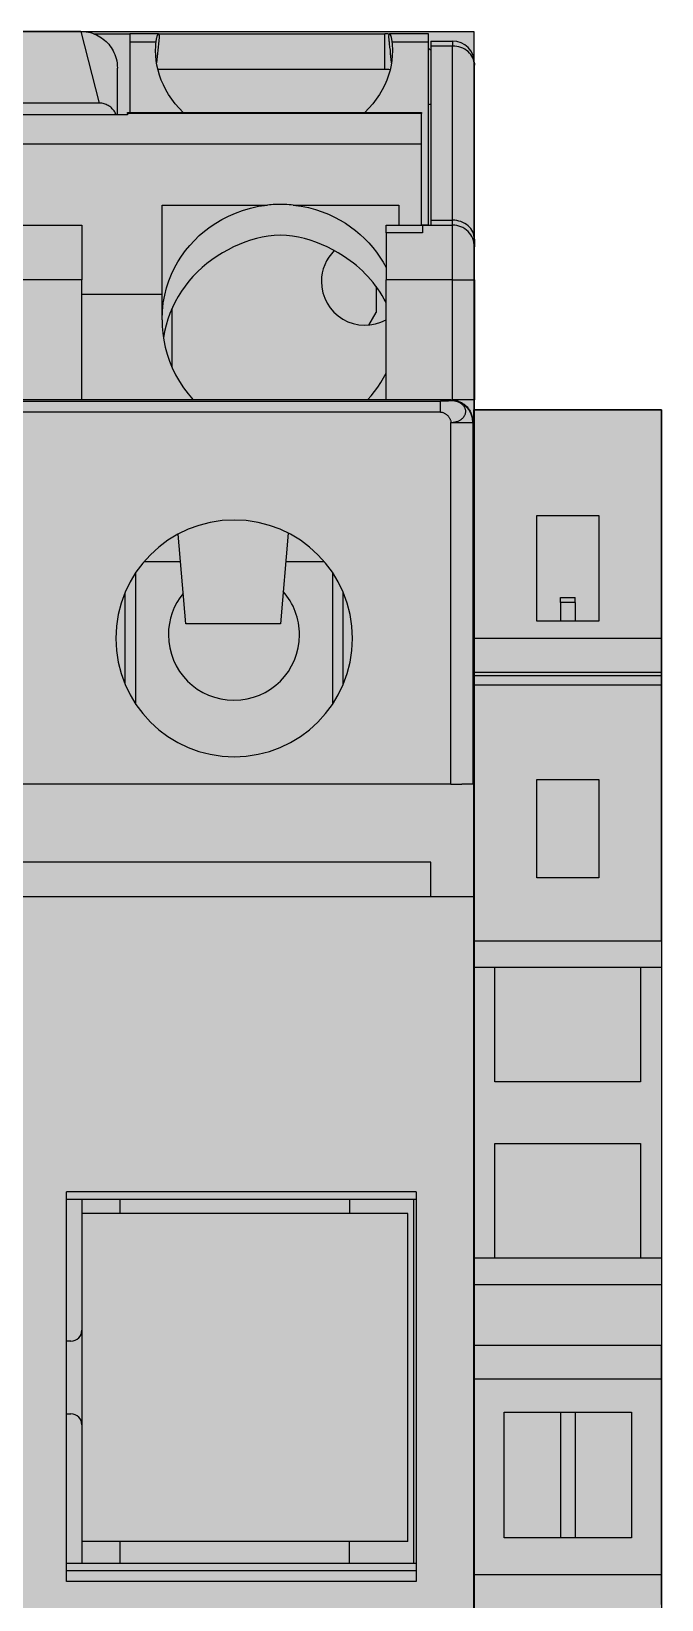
# Model space of a CAD drawing. Extents: x -20 to 2016, y -5898 to 916.
# Drawn here: x 874.89 to 892.19, y 71.66 to 114.73 of the extents above; entities that cross this region are included whole.
import ezdxf

# ---------------------------------------------------------------- set-up
doc = ezdxf.new("R2010")
doc.units = 0
doc.layers.add('MAIN-1', color=7, linetype='Continuous')
doc.layers.add('SYMS', color=7, linetype='Continuous')

# ---------------------------------------------------------------- blocks, each defined once
blk = doc.blocks.new('clipfix_35_5-select__2', base_point=(-147.547, 71.306))
at = {"color": 7, "linetype": 'Continuous'}
for p, q in [((-147.547, 76.456), (-147.547, 71.306)), ((-141.281, 76.456), (-147.547, 76.456)), ((-141.281, 71.306), (-141.281, 76.456)), ((-140.345, 76.456), (-141.281, 76.456)), ((-140.345, 71.306), (-140.345, 76.456)), ((-140.244, 76.456), (-140.345, 76.456)), ((-140.244, 76.456), (-140.244, 71.306)), ((-139.986, 76.456), (-140.244, 76.456)), ((-139.986, 76.456), (-139.986, 71.306)), ((-132.965, 76.456), (-139.986, 76.456)), ((-132.965, 76.456), (-132.247, 76.456)), ((-132.965, 71.306), (-132.965, 76.456)), ((-132.247, 75.881), (-132.247, 76.456)), ((-132.247, 76.456), (-124.247, 76.456)), ((-124.247, 76.456), (-124.247, 75.881)), ((-124.247, 76.456), (-123.528, 76.456)), ((-123.528, 76.456), (-121.856, 76.456)), ((-123.528, 71.306), (-123.528, 76.456)), ((-120.931, 76.456), (-121.856, 76.456)), ((-121.856, 76.456), (-121.856, 71.306)), ((-115.557, 76.456), (-120.931, 76.456)), ((-120.931, 76.456), (-120.931, 71.306)), ((-115.557, 76.456), (-115.557, 71.306)), ((-114.737, 76.456), (-115.557, 76.456)), ((-132.247, 71.881), (-132.247, 75.881)), ((-132.247, 75.881), (-129.097, 75.881)), ((-129.097, 75.881), (-129.097, 71.881)), ((-127.397, 75.881), (-124.247, 75.881)), ((-127.397, 71.881), (-127.397, 75.881)), ((-124.247, 75.881), (-124.247, 71.881)), ((-120.022, 75.631), (-116.572, 75.631)), ((-120.022, 74.081), (-120.022, 75.631)), ((-116.572, 75.631), (-116.572, 74.081)), ((-144.647, 73.031), (-144.647, 74.731)), ((-144.647, 74.731), (-141.747, 74.731)), ((-141.747, 74.731), (-141.747, 74.081)), ((-137.397, 74.731), (-134.697, 74.731)), ((-137.397, 73.031), (-137.397, 74.731)), ((-134.697, 74.731), (-134.697, 73.031)), ((-142.261, 74.081), (-142.392, 74.081)), ((-142.392, 73.681), (-142.392, 74.081)), ((-142.261, 74.081), (-142.261, 73.681)), ((-142.261, 74.081), (-141.747, 74.081)), ((-141.747, 74.081), (-141.747, 73.681)), ((-120.022, 74.081), (-116.572, 74.081)), ((-120.022, 73.681), (-120.022, 74.081)), ((-116.572, 74.081), (-116.572, 73.681)), ((-142.261, 73.681), (-142.392, 73.681)), ((-142.261, 73.681), (-141.747, 73.681)), ((-141.747, 73.681), (-141.747, 73.031)), ((-120.022, 73.681), (-116.572, 73.681)), ((-120.022, 72.131), (-120.022, 73.681)), ((-116.572, 73.681), (-116.572, 72.131)), ((-141.747, 73.031), (-144.647, 73.031)), ((-134.697, 73.031), (-137.397, 73.031)), ((-116.572, 72.131), (-120.022, 72.131)), ((-129.097, 71.881), (-132.247, 71.881)), ((-132.247, 71.306), (-132.247, 71.881)), ((-124.247, 71.881), (-127.397, 71.881)), ((-124.247, 71.881), (-124.247, 71.306)), ((-141.281, 71.306), (-147.547, 71.306)), ((-140.345, 71.306), (-141.281, 71.306)), ((-140.244, 71.306), (-140.345, 71.306)), ((-139.986, 71.306), (-140.244, 71.306)), ((-132.965, 71.306), (-139.986, 71.306)), ((-132.965, 71.306), (-132.247, 71.306)), ((-132.247, 71.306), (-124.247, 71.306)), ((-124.247, 71.306), (-123.528, 71.306)), ((-123.528, 71.306), (-121.856, 71.306)), ((-121.856, 71.306), (-120.931, 71.306)), ((-120.931, 71.306), (-115.557, 71.306)), ((-115.557, 71.306), (-114.737, 71.306))]:
    blk.add_line(p, q, dxfattribs=at)

msp = doc.modelspace()

# ---------------------------------------------------------------- hatches: boundary and pattern name
at = {"layer": 'SYMS', "true_color": 0x636466}
h = msp.add_hatch(color=251, dxfattribs=at)
h.dxf.hatch_style = 1
h.paths.add_polyline_path([(842.066, 44.229), (887.043, 44.229), (887.043, 114.729), (842.066, 114.729)])
h = msp.add_hatch(color=251, dxfattribs=at)
h.dxf.hatch_style = 1
h.paths.add_polyline_path([(892.193, 104.333), (887.043, 104.333), (887.043, 55.733), (892.193, 55.733)])

# ---------------------------------------------------------------- linework, layer by layer
at = {"layer": 'MAIN-1'}
for p, q in [((876.255, 114.729), (852.855, 114.729)), ((876.255, 114.729), (876.327, 114.727)), ((876.255, 114.729), (876.755, 112.759)), ((876.327, 114.727), (876.394, 114.72)), ((876.394, 114.72), (876.458, 114.709)), ((876.458, 114.709), (876.518, 114.694)), ((876.518, 114.694), (876.574, 114.677)), ((876.574, 114.677), (876.628, 114.656)), ((876.621, 114.659), (877.595, 114.659)), ((876.628, 114.656), (876.679, 114.633)), ((876.679, 114.633), (876.729, 114.608)), ((876.729, 114.608), (876.776, 114.58)), ((876.776, 114.58), (876.821, 114.551)), ((878.383, 114.659), (877.595, 114.659)), ((877.595, 114.659), (877.595, 113.404)), ((878.339, 114.564), (878.343, 114.579)), ((878.343, 114.579), (878.347, 114.592)), ((878.347, 114.592), (878.35, 114.605)), ((878.35, 114.605), (878.354, 114.616)), ((878.354, 114.616), (878.358, 114.626)), ((878.358, 114.626), (878.362, 114.635)), ((878.362, 114.635), (878.366, 114.642)), ((878.366, 114.642), (878.369, 114.648)), ((878.369, 114.648), (878.373, 114.653)), ((878.373, 114.653), (878.376, 114.656)), ((878.376, 114.656), (878.38, 114.658)), ((878.38, 114.658), (878.383, 114.659)), ((878.383, 114.659), (878.386, 114.658)), ((878.383, 114.659), (884.596, 114.659)), ((878.386, 114.658), (878.389, 114.656)), ((878.389, 114.656), (878.392, 114.651)), ((878.392, 114.651), (878.394, 114.646)), ((878.394, 114.646), (878.396, 114.638)), ((878.396, 114.638), (878.398, 114.629)), ((878.398, 114.629), (878.399, 114.619)), ((878.399, 114.619), (878.4, 114.606)), ((878.4, 114.606), (878.4, 114.593)), ((878.4, 114.593), (878.4, 114.578)), ((878.4, 114.578), (878.4, 114.561)), ((884.596, 113.685), (884.596, 114.659)), ((884.616, 114.659), (884.596, 114.659)), ((884.637, 114.659), (884.616, 114.659)), ((884.658, 114.658), (884.637, 114.659)), ((884.678, 114.657), (884.658, 114.658)), ((884.699, 114.656), (884.678, 114.657)), ((884.72, 114.655), (884.699, 114.656)), ((884.709, 114.606), (884.71, 114.618)), ((884.709, 114.592), (884.709, 114.606)), ((884.709, 114.577), (884.709, 114.592)), ((884.709, 114.56), (884.709, 114.577)), ((884.71, 114.618), (884.711, 114.629)), ((884.711, 114.629), (884.713, 114.638)), ((884.713, 114.638), (884.715, 114.645)), ((884.715, 114.645), (884.717, 114.651)), ((884.717, 114.651), (884.72, 114.656)), ((884.72, 114.656), (884.723, 114.658)), ((884.723, 114.658), (884.726, 114.659)), ((885.79, 114.659), (884.726, 114.659)), ((884.726, 114.659), (884.73, 114.658)), ((884.73, 114.658), (884.733, 114.656)), ((884.733, 114.656), (884.736, 114.653)), ((884.736, 114.653), (884.74, 114.648)), ((884.74, 114.648), (884.744, 114.642)), ((884.744, 114.642), (884.747, 114.635)), ((884.747, 114.635), (884.751, 114.626)), ((884.751, 114.626), (884.755, 114.616)), ((884.755, 114.616), (884.759, 114.605)), ((884.759, 114.605), (884.763, 114.592)), ((884.763, 114.592), (884.766, 114.579)), ((884.766, 114.579), (884.77, 114.564)), ((885.79, 114.432), (885.79, 114.659)), ((876.821, 114.551), (876.864, 114.519)), ((876.864, 114.519), (876.905, 114.486)), ((876.905, 114.486), (876.943, 114.451)), ((876.943, 114.451), (876.98, 114.413)), ((876.98, 114.413), (877.016, 114.374)), ((877.016, 114.374), (877.049, 114.332)), ((877.049, 114.332), (877.08, 114.289)), ((877.08, 114.289), (877.109, 114.244)), ((877.109, 114.244), (877.136, 114.196)), ((877.136, 114.196), (877.16, 114.146)), ((877.16, 114.146), (877.183, 114.095)), ((878.318, 114.432), (877.595, 114.432)), ((878.305, 114.236), (878.306, 114.276)), ((878.305, 114.196), (878.305, 114.236)), ((878.309, 114.066), (878.305, 114.196)), ((878.306, 114.276), (878.308, 114.316)), ((878.308, 114.316), (878.31, 114.355)), ((878.31, 114.355), (878.314, 114.394)), ((878.314, 114.394), (878.318, 114.432)), ((878.318, 114.432), (878.32, 114.454)), ((878.32, 114.454), (878.323, 114.475)), ((878.323, 114.475), (878.326, 114.495)), ((878.326, 114.495), (878.329, 114.514)), ((878.329, 114.514), (878.332, 114.532)), ((878.332, 114.532), (878.336, 114.548)), ((878.336, 114.548), (878.339, 114.564)), ((878.362, 114.211), (878.353, 114.124)), ((878.372, 114.297), (878.362, 114.211)), ((878.383, 114.384), (878.372, 114.297)), ((878.386, 114.411), (878.383, 114.384)), ((878.389, 114.436), (878.386, 114.411)), ((878.392, 114.46), (878.389, 114.436)), ((878.394, 114.483), (878.392, 114.46)), ((878.396, 114.504), (878.394, 114.483)), ((878.398, 114.525), (878.396, 114.504)), ((878.399, 114.543), (878.398, 114.525)), ((878.4, 114.561), (878.399, 114.543)), ((884.71, 114.543), (884.709, 114.56)), ((884.711, 114.524), (884.71, 114.543)), ((884.713, 114.503), (884.711, 114.524)), ((884.715, 114.482), (884.713, 114.503)), ((884.717, 114.46), (884.715, 114.482)), ((884.72, 114.436), (884.717, 114.46)), ((884.723, 114.411), (884.72, 114.436)), ((884.726, 114.384), (884.723, 114.411)), ((884.737, 114.298), (884.726, 114.384)), ((884.747, 114.211), (884.737, 114.298)), ((884.756, 114.125), (884.747, 114.211)), ((884.77, 114.564), (884.774, 114.548)), ((884.774, 114.548), (884.777, 114.532)), ((884.777, 114.532), (884.78, 114.514)), ((884.78, 114.514), (884.783, 114.495)), ((884.783, 114.495), (884.786, 114.475)), ((884.786, 114.475), (884.789, 114.454)), ((884.789, 114.454), (884.792, 114.432)), ((884.792, 114.432), (884.796, 114.394)), ((885.79, 114.432), (884.792, 114.432)), ((884.796, 114.394), (884.799, 114.355)), ((884.799, 114.355), (884.801, 114.316)), ((884.804, 114.196), (884.8, 114.066)), ((884.801, 114.316), (884.803, 114.276)), ((884.803, 114.276), (884.804, 114.236)), ((884.804, 114.236), (884.804, 114.196)), ((885.79, 109.413), (885.79, 114.432)), ((885.801, 114.255), (885.79, 114.263)), ((885.811, 114.247), (885.801, 114.255)), ((885.822, 114.239), (885.811, 114.247)), ((885.833, 114.23), (885.822, 114.239)), ((885.844, 114.222), (885.833, 114.23)), ((885.855, 114.213), (885.844, 114.222)), ((885.855, 114.459), (885.855, 114.325)), ((885.855, 114.459), (886.455, 114.459)), ((885.855, 114.325), (885.855, 109.543)), ((886.455, 114.325), (885.855, 114.325)), ((886.455, 114.459), (886.455, 114.325)), ((886.455, 109.543), (886.455, 114.325)), ((877.183, 114.095), (877.203, 114.041)), ((877.203, 114.041), (877.221, 113.984)), ((877.221, 113.984), (877.235, 113.923)), ((877.235, 113.923), (877.246, 113.86)), ((877.246, 113.86), (877.252, 113.792)), ((877.252, 113.792), (877.255, 113.72)), ((877.255, 112.439), (877.255, 113.72)), ((878.321, 113.933), (878.309, 114.066)), ((878.342, 113.799), (878.321, 113.933)), ((878.337, 113.951), (878.33, 113.865)), ((878.345, 114.038), (878.337, 113.951)), ((878.371, 113.664), (878.342, 113.799)), ((878.353, 114.124), (878.345, 114.038)), ((884.768, 113.799), (884.738, 113.664)), ((884.765, 114.038), (884.756, 114.125)), ((884.772, 113.952), (884.765, 114.038)), ((884.788, 113.933), (884.768, 113.799)), ((884.779, 113.865), (884.772, 113.952)), ((884.8, 114.066), (884.788, 113.933)), ((887.055, 113.859), (887.055, 113.805)), ((887.055, 109.023), (887.055, 113.805)), ((877.595, 113.404), (877.595, 112.501)), ((884.596, 113.685), (878.366, 113.685)), ((878.41, 113.528), (878.371, 113.664)), ((878.458, 113.393), (878.41, 113.528)), ((878.517, 113.258), (878.458, 113.393)), ((884.651, 113.393), (884.593, 113.258)), ((884.699, 113.528), (884.651, 113.393)), ((884.738, 113.664), (884.699, 113.528)), ((878.585, 113.125), (878.517, 113.258)), ((878.662, 112.993), (878.585, 113.125)), ((878.749, 112.864), (878.662, 112.993)), ((878.844, 112.739), (878.749, 112.864)), ((884.36, 112.864), (884.265, 112.739)), ((884.447, 112.993), (884.36, 112.864)), ((884.525, 113.125), (884.447, 112.993)), ((884.593, 113.258), (884.525, 113.125)), ((876.755, 112.759), (852.355, 112.759)), ((877.53, 112.439), (863.58, 112.439)), ((876.793, 112.758), (876.755, 112.759)), ((876.828, 112.754), (876.793, 112.758)), ((876.861, 112.748), (876.828, 112.754)), ((876.892, 112.74), (876.861, 112.748)), ((876.922, 112.73), (876.892, 112.74)), ((876.95, 112.719), (876.922, 112.73)), ((876.977, 112.706), (876.95, 112.719)), ((877.002, 112.692), (876.977, 112.706)), ((877.026, 112.677), (877.002, 112.692)), ((877.05, 112.661), (877.026, 112.677)), ((877.072, 112.644), (877.05, 112.661)), ((877.093, 112.626), (877.072, 112.644)), ((877.112, 112.606), (877.093, 112.626)), ((877.131, 112.586), (877.112, 112.606)), ((877.149, 112.564), (877.131, 112.586)), ((877.165, 112.542), (877.149, 112.564)), ((877.181, 112.518), (877.165, 112.542)), ((877.195, 112.493), (877.181, 112.518)), ((877.208, 112.467), (877.195, 112.493)), ((877.22, 112.439), (877.208, 112.467)), ((877.53, 112.47), (877.53, 112.501)), ((877.53, 112.501), (885.605, 112.501)), ((885.605, 112.47), (877.53, 112.47)), ((877.53, 112.47), (877.53, 112.439)), ((878.949, 112.617), (878.844, 112.739)), ((879.061, 112.501), (878.949, 112.617)), ((884.161, 112.617), (884.048, 112.501)), ((884.265, 112.739), (884.161, 112.617)), ((885.605, 112.501), (885.605, 112.47)), ((885.605, 111.638), (885.605, 112.47)), ((873.43, 111.638), (885.605, 111.638)), ((885.605, 109.409), (885.605, 111.638)), ((878.48, 107.509), (878.48, 109.96)), ((878.48, 109.96), (881.376, 109.96)), ((880.693, 109.813), (880.905, 109.876)), ((880.905, 109.876), (881.132, 109.925)), ((881.132, 109.925), (881.376, 109.96)), ((881.426, 109.964), (881.376, 109.96)), ((881.477, 109.968), (881.426, 109.964)), ((881.527, 109.971), (881.477, 109.968)), ((881.578, 109.973), (881.527, 109.971)), ((881.628, 109.975), (881.578, 109.973)), ((881.679, 109.976), (881.628, 109.975)), ((881.73, 109.976), (881.679, 109.976)), ((881.789, 109.976), (881.73, 109.976)), ((881.848, 109.975), (881.789, 109.976)), ((881.907, 109.972), (881.848, 109.975)), ((881.966, 109.969), (881.907, 109.972)), ((882.025, 109.965), (881.966, 109.969)), ((882.084, 109.96), (882.025, 109.965)), ((882.084, 109.96), (882.3, 109.93)), ((882.084, 109.96), (884.98, 109.96)), ((882.3, 109.93), (882.504, 109.888)), ((882.504, 109.888), (882.695, 109.836)), ((882.695, 109.836), (882.877, 109.775)), ((884.98, 109.96), (884.98, 109.409)), ((874.03, 109.409), (876.28, 109.409)), ((876.28, 109.409), (876.28, 107.909)), ((879.797, 109.358), (879.957, 109.466)), ((879.957, 109.466), (880.125, 109.566)), ((880.125, 109.566), (880.304, 109.658)), ((880.304, 109.658), (880.493, 109.74)), ((880.493, 109.74), (880.693, 109.813)), ((882.877, 109.775), (883.049, 109.706)), ((883.049, 109.706), (883.213, 109.63)), ((883.213, 109.63), (883.369, 109.547)), ((883.369, 109.547), (883.517, 109.457)), ((883.517, 109.457), (883.658, 109.361)), ((884.63, 109.193), (884.63, 109.409)), ((884.63, 109.409), (885.63, 109.409)), ((885.605, 109.413), (885.79, 109.413)), ((885.63, 109.409), (885.63, 109.193)), ((885.63, 109.409), (886.455, 109.409)), ((885.79, 109.409), (885.79, 109.413)), ((885.855, 109.543), (885.855, 109.409)), ((885.855, 109.543), (886.455, 109.543)), ((886.455, 109.409), (886.455, 109.543)), ((886.455, 107.909), (886.455, 109.409)), ((879.245, 108.852), (879.37, 108.989)), ((879.37, 108.989), (879.504, 109.12)), ((879.504, 109.12), (879.646, 109.243)), ((879.646, 109.243), (879.797, 109.358)), ((880.911, 108.991), (880.754, 108.939)), ((881.071, 109.036), (880.911, 108.991)), ((881.232, 109.073), (881.071, 109.036)), ((881.396, 109.102), (881.232, 109.073)), ((881.562, 109.123), (881.396, 109.102)), ((881.73, 109.135), (881.562, 109.123)), ((881.897, 109.123), (881.73, 109.135)), ((882.063, 109.102), (881.897, 109.123)), ((882.227, 109.073), (882.063, 109.102)), ((882.388, 109.036), (882.227, 109.073)), ((882.548, 108.991), (882.388, 109.036)), ((882.705, 108.939), (882.548, 108.991)), ((883.658, 109.361), (883.792, 109.259)), ((883.792, 109.259), (883.92, 109.152)), ((883.92, 109.152), (884.04, 109.038)), ((884.04, 109.038), (884.155, 108.919)), ((884.63, 109.193), (884.63, 107.909)), ((885.63, 109.193), (884.63, 109.193)), ((887.055, 109.023), (887.055, 108.959)), ((878.917, 108.398), (879.018, 108.557)), ((879.018, 108.557), (879.127, 108.708)), ((879.127, 108.708), (879.245, 108.852)), ((880.144, 108.648), (879.997, 108.554)), ((880.293, 108.733), (880.144, 108.648)), ((880.445, 108.81), (880.293, 108.733)), ((880.598, 108.878), (880.445, 108.81)), ((880.754, 108.939), (880.598, 108.878)), ((882.861, 108.878), (882.705, 108.939)), ((883.015, 108.81), (882.861, 108.878)), ((883.166, 108.733), (883.015, 108.81)), ((883.315, 108.648), (883.166, 108.733)), ((883.462, 108.554), (883.315, 108.648)), ((884.155, 108.919), (884.263, 108.795)), ((884.263, 108.795), (884.365, 108.665)), ((884.365, 108.665), (884.46, 108.53)), ((887.055, 108.959), (887.055, 108.905)), ((887.055, 108.905), (887.055, 108.863)), ((887.055, 108.863), (887.055, 108.833)), ((887.055, 108.833), (887.055, 108.815)), ((887.055, 108.815), (887.055, 108.809)), ((887.055, 107.909), (887.055, 108.809)), ((878.742, 108.057), (878.825, 108.232)), ((878.825, 108.232), (878.917, 108.398)), ((884.46, 108.53), (884.548, 108.388)), ((884.548, 108.388), (884.63, 108.241)), ((876.28, 107.909), (874.03, 107.909)), ((876.28, 104.609), (876.28, 107.909)), ((878.554, 107.483), (878.606, 107.684)), ((878.606, 107.684), (878.669, 107.875)), ((878.669, 107.875), (878.742, 108.057)), ((884.355, 107.726), (884.355, 107.005)), ((884.63, 104.609), (884.63, 107.909)), ((886.455, 107.909), (884.63, 107.909)), ((886.455, 107.909), (887.055, 107.909)), ((886.455, 104.609), (886.455, 107.909)), ((887.055, 107.909), (887.055, 104.609)), ((876.28, 107.509), (878.48, 107.509)), ((878.48, 106.809), (878.48, 107.509)), ((878.489, 107.047), (878.514, 107.271)), ((878.514, 107.271), (878.554, 107.483)), ((878.48, 106.809), (878.489, 107.047)), ((878.755, 105.501), (878.755, 107.123)), ((884.157, 106.663), (884.355, 107.005)), ((878.48, 106.809), (878.485, 106.625)), ((878.485, 106.625), (878.501, 106.437)), ((878.501, 106.437), (878.529, 106.247)), ((878.529, 106.247), (878.568, 106.056)), ((878.568, 106.056), (878.62, 105.864)), ((878.62, 105.864), (878.684, 105.673)), ((878.684, 105.673), (878.762, 105.484)), ((878.762, 105.484), (878.853, 105.298)), ((878.853, 105.298), (878.957, 105.116)), ((878.957, 105.116), (879.072, 104.94)), ((884.484, 105.086), (884.56, 105.213)), ((884.56, 105.213), (884.63, 105.343)), ((879.072, 104.94), (879.199, 104.77)), ((879.199, 104.77), (879.338, 104.609)), ((884.121, 104.609), (884.22, 104.722)), ((884.22, 104.722), (884.314, 104.84)), ((884.314, 104.84), (884.402, 104.961)), ((884.402, 104.961), (884.484, 105.086)), ((886.41, 104.609), (842.709, 104.609)), ((842.994, 104.571), (886.125, 104.571)), ((886.125, 104.272), (842.994, 104.272)), ((886.139, 104.571), (886.125, 104.571)), ((886.125, 104.272), (886.125, 104.571)), ((886.125, 104.272), (886.14, 104.271)), ((886.153, 104.572), (886.139, 104.571)), ((886.14, 104.271), (886.155, 104.27)), ((886.167, 104.572), (886.153, 104.572)), ((886.155, 104.27), (886.17, 104.267)), ((886.181, 104.572), (886.167, 104.572)), ((886.17, 104.267), (886.185, 104.263)), ((886.196, 104.572), (886.181, 104.572)), ((886.185, 104.263), (886.2, 104.258)), ((886.21, 104.572), (886.196, 104.572)), ((886.2, 104.258), (886.215, 104.252)), ((886.225, 104.573), (886.21, 104.572)), ((886.215, 104.252), (886.229, 104.245)), ((886.24, 104.573), (886.225, 104.573)), ((886.229, 104.245), (886.244, 104.237)), ((886.255, 104.574), (886.24, 104.573)), ((886.244, 104.237), (886.258, 104.229)), ((886.27, 104.574), (886.255, 104.574)), ((886.284, 104.575), (886.27, 104.574)), ((886.298, 104.575), (886.284, 104.575)), ((886.311, 104.576), (886.298, 104.575)), ((886.323, 104.576), (886.311, 104.576)), ((886.335, 104.577), (886.323, 104.576)), ((886.346, 104.578), (886.335, 104.577)), ((886.356, 104.579), (886.346, 104.578)), ((886.366, 104.579), (886.356, 104.579)), ((886.375, 104.58), (886.366, 104.579)), ((886.383, 104.581), (886.375, 104.58)), ((886.39, 104.582), (886.383, 104.581)), ((886.396, 104.583), (886.39, 104.582)), ((886.401, 104.583), (886.396, 104.583)), ((886.405, 104.584), (886.401, 104.583)), ((886.407, 104.585), (886.405, 104.584)), ((886.409, 104.586), (886.407, 104.585)), ((886.41, 104.586), (886.409, 104.586)), ((886.41, 104.609), (886.438, 104.608)), ((886.41, 104.586), (886.41, 104.609)), ((886.432, 104.586), (886.41, 104.586)), ((886.453, 104.585), (886.432, 104.586)), ((886.438, 104.608), (886.466, 104.606)), ((886.475, 104.583), (886.453, 104.585)), ((887.055, 104.609), (886.455, 104.609)), ((886.466, 104.606), (886.493, 104.603)), ((886.496, 104.58), (886.475, 104.583)), ((886.493, 104.603), (886.521, 104.599)), ((886.517, 104.576), (886.496, 104.58)), ((886.537, 104.572), (886.517, 104.576)), ((886.521, 104.599), (886.547, 104.593)), ((886.558, 104.566), (886.537, 104.572)), ((886.547, 104.593), (886.574, 104.586)), ((886.577, 104.56), (886.558, 104.566)), ((886.574, 104.586), (886.6, 104.578)), ((886.597, 104.553), (886.577, 104.56)), ((886.616, 104.546), (886.597, 104.553)), ((886.6, 104.578), (886.626, 104.568)), ((886.634, 104.538), (886.616, 104.546)), ((886.626, 104.568), (886.652, 104.558)), ((886.652, 104.529), (886.634, 104.538)), ((886.652, 104.558), (886.677, 104.546)), ((886.669, 104.519), (886.652, 104.529)), ((886.686, 104.508), (886.669, 104.519)), ((886.677, 104.546), (886.701, 104.533)), ((886.701, 104.497), (886.686, 104.508)), ((886.701, 104.533), (886.725, 104.519)), ((886.716, 104.486), (886.701, 104.497)), ((886.73, 104.473), (886.716, 104.486)), ((886.725, 104.519), (886.748, 104.504)), ((886.743, 104.461), (886.73, 104.473)), ((886.755, 104.448), (886.743, 104.461)), ((886.748, 104.504), (886.771, 104.488)), ((886.766, 104.434), (886.755, 104.448)), ((886.776, 104.42), (886.766, 104.434)), ((886.771, 104.488), (886.793, 104.471)), ((886.785, 104.406), (886.776, 104.42)), ((886.793, 104.392), (886.785, 104.406)), ((886.793, 104.471), (886.814, 104.452)), ((886.8, 104.377), (886.793, 104.392)), ((886.805, 104.362), (886.8, 104.377)), ((886.81, 104.347), (886.805, 104.362)), ((886.807, 104.222), (886.811, 104.237)), ((886.813, 104.332), (886.81, 104.347)), ((886.811, 104.237), (886.814, 104.253)), ((886.816, 104.316), (886.813, 104.332)), ((886.814, 104.452), (886.834, 104.433)), ((886.814, 104.253), (886.816, 104.269)), ((886.817, 104.3), (886.816, 104.316)), ((886.816, 104.269), (886.817, 104.284)), ((886.817, 104.284), (886.817, 104.3)), ((886.834, 104.433), (886.853, 104.413)), ((886.853, 104.413), (886.871, 104.392)), ((886.871, 104.392), (886.888, 104.371)), ((886.888, 104.371), (886.904, 104.348)), ((886.904, 104.348), (886.92, 104.325)), ((886.92, 104.325), (886.934, 104.301)), ((886.934, 104.301), (886.947, 104.276)), ((886.947, 104.276), (886.958, 104.251)), ((886.958, 104.251), (886.969, 104.225)), ((887.055, 94.059), (887.055, 104.609)), ((886.258, 104.229), (886.271, 104.219)), ((886.271, 104.219), (886.285, 104.209)), ((886.285, 104.209), (886.297, 104.198)), ((886.297, 104.198), (886.31, 104.187)), ((886.31, 104.187), (886.322, 104.175)), ((886.322, 104.175), (886.333, 104.163)), ((886.333, 104.163), (886.344, 104.15)), ((886.344, 104.15), (886.354, 104.136)), ((886.354, 104.136), (886.363, 104.122)), ((886.363, 104.122), (886.372, 104.108)), ((886.372, 104.108), (886.38, 104.093)), ((886.38, 104.093), (886.387, 104.079)), ((886.387, 104.079), (886.393, 104.064)), ((886.393, 104.064), (886.398, 104.048)), ((886.398, 104.048), (886.403, 104.033)), ((886.403, 104.033), (886.406, 104.018)), ((886.406, 104.018), (886.408, 104.003)), ((886.408, 104.003), (886.41, 103.987)), ((886.41, 103.987), (886.433, 103.989)), ((886.41, 94.059), (886.41, 103.987)), ((886.41, 103.987), (887.01, 103.987)), ((886.433, 103.989), (886.456, 103.991)), ((886.456, 103.991), (886.479, 103.993)), ((886.479, 103.993), (886.502, 103.997)), ((886.502, 103.997), (886.524, 104.001)), ((886.524, 104.001), (886.545, 104.006)), ((886.545, 104.006), (886.566, 104.012)), ((886.566, 104.012), (886.586, 104.019)), ((886.586, 104.019), (886.606, 104.027)), ((886.606, 104.027), (886.624, 104.035)), ((886.624, 104.035), (886.642, 104.044)), ((886.642, 104.044), (886.66, 104.053)), ((886.66, 104.053), (886.676, 104.063)), ((886.676, 104.063), (886.692, 104.074)), ((886.692, 104.074), (886.707, 104.085)), ((886.707, 104.085), (886.721, 104.097)), ((886.721, 104.097), (886.734, 104.109)), ((886.734, 104.109), (886.747, 104.122)), ((886.747, 104.122), (886.758, 104.135)), ((886.758, 104.135), (886.769, 104.149)), ((886.769, 104.149), (886.778, 104.163)), ((886.778, 104.163), (886.787, 104.177)), ((886.787, 104.177), (886.795, 104.192)), ((886.795, 104.192), (886.801, 104.207)), ((886.801, 104.207), (886.807, 104.222)), ((886.969, 104.225), (886.978, 104.199)), ((886.978, 104.199), (886.987, 104.173)), ((886.987, 104.173), (886.994, 104.146)), ((886.994, 104.146), (886.999, 104.12)), ((886.999, 104.12), (887.004, 104.092)), ((887.004, 104.092), (887.007, 104.065)), ((887.007, 104.065), (887.009, 104.037)), ((887.009, 104.037), (887.01, 104.008)), ((887.01, 103.987), (887.01, 104.008)), ((887.01, 103.987), (887.01, 94.059)), ((879.13, 98.459), (878.919, 100.92)), ((881.943, 100.951), (881.73, 98.459)), ((878.984, 100.159), (877.979, 100.159)), ((882.94, 100.159), (881.875, 100.159)), ((877.755, 99.86), (877.755, 96.257)), ((883.155, 99.875), (883.155, 96.243)), ((877.455, 99.297), (877.455, 96.821)), ((883.455, 96.797), (883.455, 99.321)), ((881.73, 98.459), (879.13, 98.459)), ((886.41, 94.059), (842.71, 94.059)), ((886.41, 94.059), (886.711, 94.059)), ((887.055, 94.059), (886.71, 94.059)), ((887.055, 90.959), (887.055, 94.059)), ((885.855, 91.909), (873.555, 91.909)), ((885.855, 90.959), (885.855, 91.909)), ((887.055, 90.959), (873.555, 90.959)), ((887.055, 64.359), (887.055, 90.959)), ((875.855, 72.159), (875.855, 82.859)), ((885.455, 82.859), (875.855, 82.859)), ((885.455, 82.859), (885.455, 72.159)), ((875.855, 82.659), (885.455, 82.659)), ((876.28, 82.659), (876.28, 82.259)), ((877.33, 82.259), (877.33, 82.659)), ((883.63, 82.659), (883.63, 82.259)), ((885.38, 82.659), (885.38, 72.659)), ((876.28, 82.259), (876.28, 73.259)), ((885.23, 82.259), (876.28, 82.259)), ((885.23, 73.259), (885.23, 82.259)), ((875.98, 78.759), (875.855, 78.759)), ((875.855, 76.759), (875.98, 76.759)), ((876.28, 73.259), (876.28, 72.659)), ((885.23, 73.259), (876.28, 73.259)), ((877.33, 72.659), (877.33, 73.259)), ((883.63, 72.659), (883.63, 73.259)), ((875.855, 72.659), (885.455, 72.659)), ((875.855, 72.459), (885.455, 72.459)), ((885.455, 72.159), (875.855, 72.159))]:
    msp.add_line(p, q, dxfattribs=at)
for centre, radius, start, end in [((886.455, 113.859), 0.6, 0, 90), ((886.455, 108.809), 0.6, 359.9997, 90), ((884.055, 107.859), 1.2, 134.8559, 180), ((884.055, 107.859), 1.2, 180, 298.631), ((880.46, 98.059), 3.25, 0, 180), ((880.455, 98.159), 1.8, 140.8866, 180), ((880.455, 98.159), 1.8, 0, 41.351), ((880.46, 98.059), 3.25, 180, 0), ((880.455, 98.159), 1.8, 180, 0), ((875.98, 79.059), 0.3, 270, 0), ((875.98, 76.459), 0.3, 0, 90)]:
    msp.add_arc(centre, radius, start, end, dxfattribs=at)
for centre, major_axis, ratio, start_param, end_param in [((886.455, 113.805), (-0.6, 0), 0.866025, -3.141593, -1.570796), ((884.595, 112.685), (-1, -0.001), 0.999658, -1.717524, -1.571858), ((885.595, 112.685), (1, 0.026), 0.026168, 1.307741, 1.37451), ((886.455, 109.023), (0.6, 0), 0.866025, -0.000025, 1.570796), ((881.73, 105.824), (-3.25, 0), 0.992546, -1.008541, -0.152839), ((881.73, 105.824), (-3.25, 0), 0.992546, -2.673228, -2.133052), ((886.41, 103.987), (0.6, 0), 0.99863, -0.000023, 1.570517)]:
    msp.add_ellipse(centre, major_axis=major_axis, ratio=ratio, start_param=start_param, end_param=end_param, dxfattribs=at)
at = {"layer": 'SYMS'}
for points in [[(842.066, 114.729), (887.043, 114.729), (887.043, 44.229), (842.066, 44.229)], [(887.043, 104.333), (892.193, 104.333), (892.193, 55.733), (887.043, 55.733)]]:
    msp.add_lwpolyline(points, close=True, dxfattribs=at)

# ---------------------------------------------------------------- block references
at = {"rotation": 270}
msp.add_blockref('clipfix_35_5-select__2', (887.043, 104.333), dxfattribs=at)

doc.saveas('drawing.dxf')
